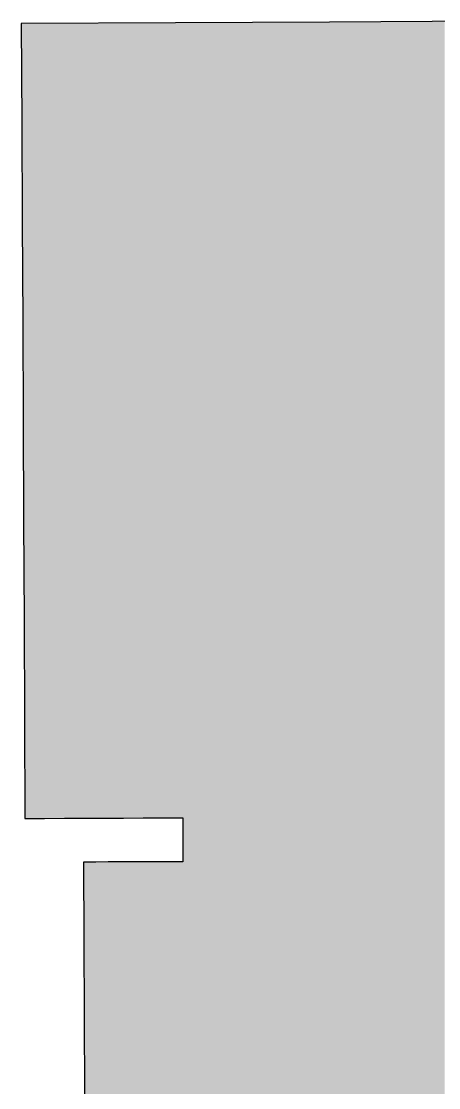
# Model space of a CAD drawing. Extents: x 4.5 to 35.8, y -15.7 to -10.4.
# Drawn here: x 15.126 to 16.374, y -13.656 to -10.467 of the extents above; entities that cross this region are included whole.
import ezdxf

# ---------------------------------------------------------------- set-up
doc = ezdxf.new("R2010")
doc.units = 0
doc.layers.add('LAYER_1', color=7, linetype='CONTINUOUS')

# ---------------------------------------------------------------- blocks, each defined once
blk = doc.blocks.new('*U5')
at = {"layer": 'LAYER_1', "color": 7}
for points in [[(15.1277, -10.7708), (15.1263, -10.4737), (15.1277, -10.4737)], [(15.1277, -10.7708), (15.1277, -10.4737), (15.129, -11.068)], [(15.129, -11.068), (15.1277, -10.4737), (15.129, -10.4737)], [(15.129, -11.068), (15.129, -10.4737), (15.1304, -11.3651)], [(15.1304, -11.3651), (15.129, -10.4737), (15.1304, -10.4737)], [(15.1304, -11.3651), (15.1304, -10.4737), (15.1317, -11.6623)], [(15.1317, -11.6623), (15.1304, -10.4737), (15.1317, -10.4737)], [(15.1317, -11.6623), (15.1317, -10.4737), (15.1331, -11.9594)], [(15.1331, -11.9594), (15.1317, -10.4737), (15.1331, -10.4737)], [(15.1331, -11.9594), (15.1331, -10.4737), (15.1344, -12.2565)], [(15.1344, -12.2565), (15.1331, -10.4737), (15.1344, -10.4737)], [(15.1357, -12.5537), (15.1344, -10.4737), (15.1357, -10.4736)], [(15.1344, -12.2565), (15.1344, -10.4737), (15.1357, -12.5537)], [(15.1357, -12.5537), (15.1357, -10.4736), (15.1371, -12.8508)], [(15.1371, -12.8508), (15.1357, -10.4736), (15.1371, -10.4736)], [(15.1371, -12.8508), (15.1371, -10.4736), (15.1461, -12.8508)], [(15.1461, -12.8508), (15.1371, -10.4736), (15.1461, -10.4736)], [(15.1461, -12.8508), (15.1461, -10.4736), (15.1464, -12.8508)], [(15.1464, -12.8508), (15.1461, -10.4736), (15.1464, -10.4736)], [(15.1464, -12.8508), (15.1464, -10.4736), (15.1467, -12.8508)], [(15.1467, -12.8508), (15.1464, -10.4736), (15.1467, -10.4736)], [(15.1467, -12.8508), (15.1467, -10.4736), (15.1469, -12.8508)], [(15.1469, -12.8508), (15.1467, -10.4736), (15.1469, -10.4736)], [(15.1469, -12.8508), (15.1469, -10.4736), (15.1472, -12.8508)], [(15.1472, -12.8508), (15.1469, -10.4736), (15.1472, -10.4736)], [(15.1472, -12.8508), (15.1472, -10.4736), (15.1475, -12.8508)], [(15.1475, -12.8508), (15.1472, -10.4736), (15.1475, -10.4736)], [(15.1475, -12.8508), (15.1475, -10.4736), (15.1478, -12.8508)], [(15.1478, -12.8508), (15.1475, -10.4736), (15.1478, -10.4736)], [(15.1478, -12.8508), (15.1478, -10.4736), (15.1481, -12.8508)], [(15.1481, -12.8508), (15.1478, -10.4736), (15.1481, -10.4736)], [(15.1481, -12.8508), (15.1481, -10.4736), (15.1485, -12.8508)], [(15.1485, -12.8508), (15.1481, -10.4736), (15.1485, -10.4736)], [(15.1485, -12.8508), (15.1485, -10.4736), (15.1495, -12.8508)], [(15.1495, -12.8508), (15.1485, -10.4736), (15.1495, -10.4736)], [(15.1495, -12.8508), (15.1495, -10.4736), (15.1496, -12.8508)], [(15.1496, -12.8508), (15.1495, -10.4736), (15.1496, -10.4736)], [(15.1496, -12.8508), (15.1496, -10.4736), (15.1496, -12.8508)], [(15.1496, -12.8508), (15.1496, -10.4736), (15.1496, -10.4736)], [(15.1496, -12.8508), (15.1496, -10.4736), (15.1497, -12.8508)], [(15.1497, -12.8508), (15.1496, -10.4736), (15.1497, -10.4736)], [(15.1497, -12.8508), (15.1497, -10.4736), (15.1497, -12.8508)], [(15.1497, -12.8508), (15.1497, -10.4736), (15.1497, -10.4736)], [(15.1497, -12.8508), (15.1497, -10.4736), (15.1498, -12.8508)], [(15.1498, -12.8508), (15.1497, -10.4736), (15.1498, -10.4736)], [(15.1498, -12.8508), (15.1498, -10.4736), (15.1499, -12.8508)], [(15.1499, -12.8508), (15.1498, -10.4736), (15.1499, -10.4736)], [(15.1499, -12.8508), (15.1499, -10.4736), (15.1499, -12.8508)], [(15.1499, -12.8508), (15.1499, -10.4736), (15.1499, -10.4736)], [(15.1499, -12.8508), (15.1499, -10.4736), (15.15, -12.8508)], [(15.15, -12.8508), (15.1499, -10.4736), (15.15, -10.4736)], [(15.15, -12.8508), (15.15, -10.4736), (15.1504, -12.8508)], [(15.1504, -12.8508), (15.15, -10.4736), (15.1504, -10.4736)], [(15.1504, -12.8508), (15.1504, -10.4736), (15.1514, -12.8507)], [(15.1514, -12.8507), (15.1504, -10.4736), (15.1514, -10.4736)], [(15.1514, -12.8507), (15.1514, -10.4736), (15.1517, -12.8507)], [(15.1517, -12.8507), (15.1514, -10.4736), (15.1517, -10.4736)], [(15.1517, -12.8507), (15.1517, -10.4736), (15.1532, -12.8507)], [(15.1532, -12.8507), (15.1517, -10.4736), (15.1532, -10.4736)], [(15.1532, -12.8507), (15.1532, -10.4736), (15.1538, -12.8507)], [(15.1538, -12.8507), (15.1532, -10.4736), (15.1538, -10.4736)], [(15.1538, -12.8507), (15.1538, -10.4736), (15.1551, -12.8507)], [(15.1551, -12.8507), (15.1538, -10.4736), (15.1551, -10.4736)], [(15.1551, -12.8507), (15.1551, -10.4736), (15.1567, -12.8507)], [(15.1567, -12.8507), (15.1551, -10.4736), (15.1567, -10.4736)], [(15.1567, -12.8507), (15.1567, -10.4736), (15.1569, -12.8507)], [(15.1569, -12.8507), (15.1567, -10.4736), (15.1569, -10.4736)], [(15.1587, -12.8507), (15.1569, -10.4736), (15.1587, -10.4735)], [(15.1569, -12.8507), (15.1569, -10.4736), (15.1587, -12.8507)], [(15.1587, -12.8507), (15.1587, -10.4735), (15.1604, -12.8507)], [(15.1604, -12.8507), (15.1587, -10.4735), (15.1604, -10.4735)], [(15.1604, -12.8507), (15.1604, -10.4735), (15.1606, -12.8507)], [(15.1606, -12.8507), (15.1604, -10.4735), (15.1606, -10.4735)], [(15.1606, -12.8507), (15.1606, -10.4735), (15.1624, -12.8507)], [(15.1624, -12.8507), (15.1606, -10.4735), (15.1624, -10.4735)], [(15.1624, -12.8507), (15.1624, -10.4735), (15.1643, -12.8507)], [(15.1643, -12.8507), (15.1624, -10.4735), (15.1643, -10.4735)], [(15.1643, -12.8507), (15.1643, -10.4735), (15.1648, -12.8507)], [(15.1648, -12.8507), (15.1643, -10.4735), (15.1648, -10.4735)], [(15.1648, -12.8507), (15.1648, -10.4735), (15.1679, -12.8507)], [(15.1679, -12.8507), (15.1648, -10.4735), (15.1679, -10.4735)], [(15.1679, -12.8507), (15.1679, -10.4735), (15.1701, -12.8507)], [(15.1701, -12.8507), (15.1679, -10.4735), (15.1701, -10.4735)], [(15.1701, -12.8507), (15.1701, -10.4735), (15.1761, -12.8506)], [(15.1761, -12.8506), (15.1701, -10.4735), (15.1761, -10.4735)], [(15.1897, -12.8506), (15.1761, -10.4735), (15.1897, -10.4734)], [(15.1761, -12.8506), (15.1761, -10.4735), (15.1897, -12.8506)], [(15.1897, -12.8506), (15.1897, -10.4734), (15.1952, -12.8506)], [(15.1952, -12.8506), (15.1897, -10.4734), (15.1952, -10.4734)], [(15.1952, -12.8506), (15.1952, -10.4734), (15.1961, -12.8506)], [(15.1961, -12.8506), (15.1952, -10.4734), (15.1961, -10.4734)], [(15.2092, -12.8505), (15.1961, -10.4734), (15.2092, -10.4733)], [(15.1961, -12.8506), (15.1961, -10.4734), (15.2092, -12.8505)], [(15.2092, -12.8505), (15.2092, -10.4733), (15.2115, -12.8505)], [(15.2115, -12.8505), (15.2092, -10.4733), (15.2115, -10.4733)], [(15.2333, -12.8504), (15.2115, -10.4733), (15.2333, -10.4732)], [(15.2115, -12.8505), (15.2115, -10.4733), (15.2333, -12.8504)], [(15.2333, -12.8504), (15.2333, -10.4732), (15.242, -12.8503)], [(15.242, -12.8503), (15.2333, -10.4732), (15.242, -10.4732)], [(15.2541, -12.8503), (15.242, -10.4732), (15.2541, -10.4731)], [(15.242, -12.8503), (15.242, -10.4732), (15.2541, -12.8503)], [(15.2541, -12.8503), (15.2541, -10.4731), (15.2551, -12.8503)], [(15.2551, -12.8503), (15.2541, -10.4731), (15.2551, -10.4731)], [(15.2551, -12.8503), (15.2551, -10.4731), (15.2551, -12.8503)], [(15.2551, -12.8503), (15.2551, -10.4731), (15.2551, -10.4731)], [(15.2551, -12.8503), (15.2551, -10.4731), (15.2594, -12.8503)], [(15.2594, -12.8503), (15.2551, -10.4731), (15.2594, -10.4731)], [(15.277, -12.8502), (15.2594, -10.4731), (15.277, -10.473)], [(15.2594, -12.8503), (15.2594, -10.4731), (15.277, -12.8502)], [(15.2888, -12.8501), (15.277, -10.473), (15.2888, -10.4729)], [(15.277, -12.8502), (15.277, -10.473), (15.2888, -12.8501)], [(15.2888, -12.8501), (15.2888, -10.4729), (15.2988, -12.8501)], [(15.2988, -12.8501), (15.2888, -10.4729), (15.2988, -10.4729)], [(15.2988, -12.8501), (15.2988, -10.4729), (15.299, -12.8501)], [(15.299, -12.8501), (15.2988, -10.4729), (15.299, -10.4729)], [(15.312, -12.85), (15.299, -10.4729), (15.312, -10.4728)], [(15.299, -12.8501), (15.299, -10.4729), (15.312, -12.85)], [(15.312, -12.85), (15.312, -10.4728), (15.3131, -12.85)], [(15.3131, -12.85), (15.312, -10.4728), (15.3131, -10.4728)], [(15.3131, -12.85), (15.3131, -10.4728), (15.314, -12.85)], [(15.314, -12.85), (15.3131, -10.4728), (15.314, -10.4728)], [(15.314, -12.85), (15.314, -10.4728), (15.3142, -12.85)], [(15.3142, -12.85), (15.314, -10.4728), (15.3142, -10.4728)], [(15.3142, -12.85), (15.3142, -10.4728), (15.3152, -12.85)], [(15.3152, -12.85), (15.3142, -10.4728), (15.3152, -10.4728)], [(15.3152, -12.85), (15.3152, -10.4728), (15.3163, -12.85)], [(15.3163, -12.85), (15.3152, -10.4728), (15.3163, -10.4728)], [(15.3163, -12.85), (15.3163, -10.4728), (15.3174, -12.85)], [(15.3174, -12.85), (15.3163, -10.4728), (15.3174, -10.4728)], [(15.3174, -12.85), (15.3174, -10.4728), (15.3184, -12.85)], [(15.3184, -12.85), (15.3174, -10.4728), (15.3184, -10.4728)], [(15.3184, -12.85), (15.3184, -10.4728), (15.3195, -12.85)], [(15.3195, -12.85), (15.3184, -10.4728), (15.3195, -10.4728)], [(15.3195, -12.85), (15.3195, -10.4728), (15.3206, -12.85)], [(15.3206, -12.85), (15.3195, -10.4728), (15.3206, -10.4728)], [(15.3356, -12.8499), (15.3206, -10.4728), (15.3356, -10.4727)], [(15.3206, -12.85), (15.3206, -10.4728), (15.3356, -12.8499)], [(15.3356, -12.8499), (15.3356, -10.4727), (15.3427, -12.8499)], [(15.3427, -12.8499), (15.3356, -10.4727), (15.3427, -10.4727)], [(15.3427, -12.8499), (15.3427, -10.4727), (15.3439, -12.8499)], [(15.3439, -12.8499), (15.3427, -10.4727), (15.3439, -10.4727)], [(15.3439, -12.8499), (15.3439, -10.4727), (15.3492, -12.8499)], [(15.3492, -12.8499), (15.3439, -10.4727), (15.3492, -10.4727)], [(15.373, -12.8498), (15.3492, -10.4727), (15.373, -10.4726)], [(15.3492, -12.8499), (15.3492, -10.4727), (15.373, -12.8498)], [(15.3824, -12.8498), (15.373, -10.4726), (15.3824, -10.4725)], [(15.373, -12.8498), (15.373, -10.4726), (15.3824, -12.8498)], [(15.3824, -12.8498), (15.3824, -10.4725), (15.3864, -12.8497)], [(15.3864, -12.8497), (15.3824, -10.4725), (15.3864, -10.4725)], [(15.3864, -12.8497), (15.3864, -10.4725), (15.3887, -12.8497)], [(15.3887, -12.8497), (15.3864, -10.4725), (15.3887, -10.4725)], [(15.4235, -12.8496), (15.3887, -10.4725), (15.4235, -10.4723)], [(15.3887, -12.8497), (15.3887, -10.4725), (15.4235, -12.8496)], [(15.4235, -12.8496), (15.4235, -10.4723), (15.4261, -12.8496)], [(15.4261, -12.8496), (15.4235, -10.4723), (15.4261, -10.4723)], [(15.4261, -12.8496), (15.4261, -10.4723), (15.4292, -12.8496)], [(15.4292, -12.8496), (15.4261, -10.4723), (15.4292, -10.4723)], [(15.4292, -12.8496), (15.4292, -10.4723), (15.432, -12.8495)], [(15.432, -12.8495), (15.4292, -10.4723), (15.432, -10.4723)], [(15.432, -12.8495), (15.432, -10.4723), (15.4336, -12.8495)], [(15.4336, -12.8495), (15.432, -10.4723), (15.4336, -10.4723)], [(15.4607, -12.8494), (15.4336, -10.4723), (15.4607, -10.4721)], [(15.4336, -12.8495), (15.4336, -10.4723), (15.4607, -12.8494)], [(15.4607, -12.8494), (15.4607, -10.4721), (15.476, -12.8493)], [(15.476, -12.8493), (15.4607, -10.4721), (15.476, -10.4721)], [(15.476, -12.8493), (15.476, -10.4721), (15.4785, -12.8493)], [(15.4785, -12.8493), (15.476, -10.4721), (15.4785, -10.4721)], [(15.491, -12.8493), (15.4785, -10.4721), (15.491, -10.472)], [(15.4785, -12.8493), (15.4785, -10.4721), (15.491, -12.8493)], [(15.491, -12.8493), (15.491, -10.472), (15.4979, -12.8493)], [(15.4979, -12.8493), (15.491, -10.472), (15.4979, -10.472)], [(15.5094, -12.8492), (15.4979, -10.472), (15.5094, -10.4719)], [(15.4979, -12.8493), (15.4979, -10.472), (15.5094, -12.8492)], [(15.5094, -12.8492), (15.5094, -10.4719), (15.5227, -12.8491)], [(15.5227, -12.8491), (15.5094, -10.4719), (15.5227, -10.4719)], [(15.5227, -12.8491), (15.5227, -10.4719), (15.5228, -12.8491)], [(15.5228, -12.8491), (15.5227, -10.4719), (15.5228, -10.4719)], [(15.5228, -12.8491), (15.5228, -10.4719), (15.5229, -12.8491)], [(15.5229, -12.8491), (15.5228, -10.4719), (15.5229, -10.4719)], [(15.5229, -12.8491), (15.5229, -10.4719), (15.523, -12.8491)], [(15.523, -12.8491), (15.5229, -10.4719), (15.523, -10.4719)], [(15.523, -12.8491), (15.523, -10.4719), (15.5231, -12.8491)], [(15.5231, -12.8491), (15.523, -10.4719), (15.5231, -10.4719)], [(15.5231, -12.8491), (15.5231, -10.4719), (15.5232, -12.8491)], [(15.5232, -12.8491), (15.5231, -10.4719), (15.5232, -10.4719)], [(15.5232, -12.8491), (15.5232, -10.4719), (15.5233, -12.8491)], [(15.5233, -12.8491), (15.5232, -10.4719), (15.5233, -10.4719)], [(15.5233, -12.8491), (15.5233, -10.4719), (15.5233, -12.8491)], [(15.5233, -12.8491), (15.5233, -10.4719), (15.5233, -10.4719)], [(15.5233, -12.8491), (15.5233, -10.4719), (15.5234, -12.8491)], [(15.5234, -12.8491), (15.5233, -10.4719), (15.5234, -10.4719)], [(15.535, -12.8491), (15.5234, -10.4719), (15.535, -10.4718)], [(15.5234, -12.8491), (15.5234, -10.4719), (15.535, -12.8491)], [(15.55, -12.849), (15.535, -10.4718), (15.55, -10.4717)], [(15.535, -12.8491), (15.535, -10.4718), (15.55, -12.849)], [(15.5722, -12.8489), (15.55, -10.4717), (15.5722, -10.4716)], [(15.55, -12.849), (15.55, -10.4717), (15.5722, -12.8489)], [(15.5722, -12.8489), (15.5722, -10.4716), (15.5872, -12.8489)], [(15.5872, -12.8489), (15.5722, -10.4716), (15.5872, -10.4716)], [(15.5927, -12.8489), (15.5872, -10.4716), (15.5927, -10.4715)], [(15.5872, -12.8489), (15.5872, -10.4716), (15.5927, -12.8489)], [(15.5927, -12.8489), (15.5927, -10.4715), (15.609, -12.8488)], [(15.609, -12.8488), (15.5927, -10.4715), (15.609, -10.4715)], [(15.609, -12.8488), (15.609, -10.4715), (15.609, -12.8652)], [(15.609, -12.8652), (15.609, -10.4715), (15.609, -10.4715)], [(15.609, -12.8652), (15.609, -10.4715), (15.6091, -12.8816)], [(15.6091, -12.8816), (15.609, -10.4715), (15.6091, -10.4715)], [(15.6091, -12.8816), (15.6091, -10.4715), (15.6091, -12.898)], [(15.6091, -12.898), (15.6091, -10.4715), (15.6091, -10.4715)], [(15.6091, -12.898), (15.6091, -10.4715), (15.6092, -12.9144)], [(15.6092, -12.9144), (15.6091, -10.4715), (15.6092, -10.4715)], [(15.6092, -12.9144), (15.6092, -10.4715), (15.6092, -12.9308)], [(15.6092, -12.9308), (15.6092, -10.4715), (15.6092, -10.4715)], [(15.6092, -12.9308), (15.6092, -10.4715), (15.6093, -12.9472)], [(15.6093, -12.9472), (15.6092, -10.4715), (15.6093, -10.4715)], [(15.6093, -12.9472), (15.6093, -10.4715), (15.6093, -12.9635)], [(15.6093, -12.9635), (15.6093, -10.4715), (15.6093, -10.4715)], [(15.6093, -12.9635), (15.6093, -10.4715), (15.6094, -12.98)], [(15.6094, -12.98), (15.6093, -10.4715), (15.6094, -10.4715)], [(15.676, -15.6997), (15.6094, -10.4715), (15.676, -10.4712)], [(15.6094, -15.7), (15.6094, -10.4715), (15.676, -15.6997)], [(15.7593, -15.6993), (15.676, -10.4712), (15.7593, -10.4708)], [(15.676, -15.6997), (15.676, -10.4712), (15.7593, -15.6993)], [(15.8423, -15.6989), (15.7593, -10.4708), (15.8423, -10.4704)], [(15.7593, -15.6993), (15.7593, -10.4708), (15.8423, -15.6989)], [(15.8423, -15.6187), (15.8423, -10.4704), (15.8424, -15.6187)], [(15.8424, -15.6187), (15.8423, -10.4704), (15.8424, -10.4704)], [(15.8424, -15.6187), (15.8424, -10.4704), (15.8424, -15.6187)], [(15.8424, -15.6187), (15.8424, -10.4704), (15.8424, -10.4704)], [(15.8424, -15.6187), (15.8424, -10.4704), (15.8424, -15.6187)], [(15.8424, -15.6187), (15.8424, -10.4704), (15.8424, -10.4704)], [(15.8424, -15.6187), (15.8424, -10.4704), (15.8425, -15.6187)], [(15.8425, -15.6187), (15.8424, -10.4704), (15.8425, -10.4704)], [(15.8425, -15.6187), (15.8425, -10.4704), (15.8425, -15.6187)], [(15.8425, -15.6187), (15.8425, -10.4704), (15.8425, -10.4704)], [(15.8425, -15.6187), (15.8425, -10.4704), (15.8426, -15.6187)], [(15.8426, -15.6187), (15.8425, -10.4704), (15.8426, -10.4704)], [(15.9228, -15.6184), (15.8426, -10.4704), (15.9228, -10.47)], [(15.8426, -15.6187), (15.8426, -10.4704), (15.8426, -15.6187)], [(15.8426, -15.6187), (15.8426, -10.4704), (15.8426, -10.4704)], [(15.8426, -15.6187), (15.8426, -10.4704), (15.8426, -15.6187)], [(15.8426, -15.6187), (15.8426, -10.4704), (15.8426, -10.4704)], [(15.8426, -15.6187), (15.8426, -10.4704), (15.9228, -15.6184)], [(15.9228, -14.2091), (15.9228, -10.47), (15.9228, -14.2091)], [(15.9228, -14.2091), (15.9228, -10.47), (15.9228, -10.47)], [(15.9228, -14.2091), (15.9228, -10.47), (15.9228, -14.2091)], [(15.9228, -14.2091), (15.9228, -10.47), (15.9228, -10.47)], [(15.9228, -14.2091), (15.9228, -10.47), (15.9229, -14.2091)], [(15.9229, -14.2091), (15.9228, -10.47), (15.9229, -10.47)], [(15.9229, -14.2091), (15.9229, -10.47), (15.9229, -14.2091)], [(15.9229, -14.2091), (15.9229, -10.47), (15.9229, -10.47)], [(15.9229, -14.2091), (15.9229, -10.47), (15.923, -14.2091)], [(15.923, -14.2091), (15.9229, -10.47), (15.923, -10.47)], [(15.923, -14.2091), (15.923, -10.47), (15.923, -14.2091)], [(15.923, -14.2091), (15.923, -10.47), (15.923, -10.47)], [(15.923, -14.2091), (15.923, -10.47), (15.923, -14.2091)], [(15.923, -14.2091), (15.923, -10.47), (15.923, -10.47)], [(15.923, -14.2091), (15.923, -10.47), (15.9231, -14.2091)], [(15.9231, -14.2091), (15.923, -10.47), (15.9231, -10.47)], [(15.9371, -14.209), (15.9231, -10.47), (15.9371, -10.4699)], [(15.9231, -14.2091), (15.9231, -10.47), (15.9371, -14.209)], [(16.0067, -14.2087), (15.9371, -10.4699), (16.0067, -10.4696)], [(15.9371, -14.209), (15.9371, -10.4699), (16.0067, -14.2087)], [(16.0067, -14.2087), (16.0067, -10.4696), (16.0071, -14.2087)], [(16.0071, -14.2087), (16.0067, -10.4696), (16.0071, -10.4696)], [(16.0319, -14.2086), (16.0071, -10.4696), (16.0319, -10.4695)], [(16.0071, -14.2087), (16.0071, -10.4696), (16.0319, -14.2086)], [(16.048, -14.2085), (16.0319, -10.4695), (16.048, -10.4694)], [(16.0319, -14.2086), (16.0319, -10.4695), (16.048, -14.2085)], [(16.0907, -14.2083), (16.048, -10.4694), (16.0907, -10.4692)], [(16.048, -14.2085), (16.048, -10.4694), (16.0907, -14.2083)], [(16.0907, -14.2083), (16.0907, -10.4692), (16.091, -14.2083)], [(16.091, -14.2083), (16.0907, -10.4692), (16.091, -10.4692)], [(16.1267, -14.2081), (16.091, -10.4692), (16.1267, -10.4691)], [(16.091, -14.2083), (16.091, -10.4692), (16.1267, -14.2081)], [(16.1747, -14.2079), (16.1267, -10.4691), (16.1747, -10.4688)], [(16.1267, -14.2081), (16.1267, -10.4691), (16.1747, -14.2079)], [(16.1747, -14.2079), (16.1747, -10.4688), (16.175, -14.2079)], [(16.175, -14.2079), (16.1747, -10.4688), (16.175, -10.4688)], [(16.2215, -14.2077), (16.175, -10.4688), (16.2215, -10.4686)], [(16.175, -14.2079), (16.175, -10.4688), (16.2215, -14.2077)], [(16.2586, -14.2075), (16.2215, -10.4686), (16.2586, -10.4685)], [(16.2215, -14.2077), (16.2215, -10.4686), (16.2586, -14.2075)], [(16.2586, -14.2075), (16.2586, -10.4685), (16.2589, -14.2075)], [(16.2589, -14.2075), (16.2586, -10.4685), (16.2589, -10.4685)], [(16.3164, -14.2073), (16.2589, -10.4685), (16.3164, -10.4682)], [(16.2589, -14.2075), (16.2589, -10.4685), (16.3164, -14.2073)], [(16.3426, -14.2071), (16.3164, -10.4682), (16.3426, -10.4681)], [(16.3164, -14.2073), (16.3164, -10.4682), (16.3426, -14.2071)], [(16.3426, -14.2071), (16.3426, -10.4681), (16.3429, -14.2071)], [(16.3429, -14.2071), (16.3426, -10.4681), (16.3429, -10.4681)], [(16.3922, -14.2069), (16.3429, -10.4681), (16.3922, -10.4678)], [(16.3429, -14.2071), (16.3429, -10.4681), (16.3922, -14.2069)], [(15.3131, -13.2121), (15.312, -12.9812), (15.3131, -12.9812)], [(15.3131, -13.2121), (15.3131, -12.9812), (15.314, -13.4153)], [(15.314, -13.4153), (15.3131, -12.9812), (15.314, -12.9812)], [(15.314, -13.4153), (15.314, -12.9812), (15.3142, -13.4431)], [(15.3142, -13.4431), (15.314, -12.9812), (15.3142, -12.9812)], [(15.3152, -13.674), (15.3142, -12.9812), (15.3152, -12.9811)], [(15.3142, -13.4431), (15.3142, -12.9812), (15.3152, -13.674)], [(15.3152, -13.674), (15.3152, -12.9811), (15.3163, -13.905)], [(15.3163, -13.905), (15.3152, -12.9811), (15.3163, -12.9811)], [(15.3163, -13.905), (15.3163, -12.9811), (15.3174, -14.1359)], [(15.3174, -14.1359), (15.3163, -12.9811), (15.3174, -12.9811)], [(15.3174, -14.1359), (15.3174, -12.9811), (15.3184, -14.3668)], [(15.3184, -14.3668), (15.3174, -12.9811), (15.3184, -12.9811)], [(15.3184, -14.3668), (15.3184, -12.9811), (15.3195, -14.5978)], [(15.3195, -14.5978), (15.3184, -12.9811), (15.3195, -12.9811)], [(15.3195, -14.5978), (15.3195, -12.9811), (15.3206, -14.8287)], [(15.3206, -14.8287), (15.3195, -12.9811), (15.3206, -12.9811)], [(15.3206, -15.3329), (15.3206, -12.9811), (15.3356, -15.3329)], [(15.3356, -15.3329), (15.3206, -12.9811), (15.3356, -12.9811)], [(15.3427, -15.3328), (15.3356, -12.9811), (15.3427, -12.981)], [(15.3356, -15.3329), (15.3356, -12.9811), (15.3427, -15.3328)], [(15.3427, -15.3328), (15.3427, -12.981), (15.3439, -15.3328)], [(15.3439, -15.3328), (15.3427, -12.981), (15.3439, -12.981)], [(15.3439, -15.3328), (15.3439, -12.981), (15.3492, -15.3328)], [(15.3492, -15.3328), (15.3439, -12.981), (15.3492, -12.981)], [(15.373, -15.3327), (15.3492, -12.981), (15.373, -12.9809)], [(15.3492, -15.3328), (15.3492, -12.981), (15.373, -15.3327)], [(15.373, -15.3327), (15.373, -12.9809), (15.3824, -15.3326)], [(15.3824, -15.3326), (15.373, -12.9809), (15.3824, -12.9809)], [(15.3824, -15.3326), (15.3824, -12.9809), (15.3864, -15.3326)], [(15.3864, -15.3326), (15.3824, -12.9809), (15.3864, -12.9809)], [(15.3864, -15.3326), (15.3864, -12.9809), (15.3887, -15.3326)], [(15.3887, -15.3326), (15.3864, -12.9809), (15.3887, -12.9809)], [(15.4235, -15.3324), (15.3887, -12.9809), (15.4235, -12.9807)], [(15.3887, -15.3326), (15.3887, -12.9809), (15.4235, -15.3324)], [(15.4235, -15.3324), (15.4235, -12.9807), (15.4261, -15.3324)], [(15.4261, -15.3324), (15.4235, -12.9807), (15.4261, -12.9807)], [(15.4261, -15.3324), (15.4261, -12.9807), (15.4292, -15.3324)], [(15.4292, -15.3324), (15.4261, -12.9807), (15.4292, -12.9807)], [(15.4292, -15.3324), (15.4292, -12.9807), (15.432, -15.3324)], [(15.432, -15.3324), (15.4292, -12.9807), (15.432, -12.9807)], [(15.432, -15.3324), (15.432, -12.9807), (15.4336, -15.3324)], [(15.4336, -15.3324), (15.432, -12.9807), (15.4336, -12.9807)], [(15.4607, -15.3322), (15.4336, -12.9807), (15.4607, -12.9806)], [(15.4336, -15.3324), (15.4336, -12.9807), (15.4607, -15.3322)], [(15.476, -15.3322), (15.4607, -12.9806), (15.476, -12.9805)], [(15.4607, -15.3322), (15.4607, -12.9806), (15.476, -15.3322)], [(15.476, -15.3322), (15.476, -12.9805), (15.4785, -15.3321)], [(15.4785, -15.3321), (15.476, -12.9805), (15.4785, -12.9805)], [(15.491, -15.3321), (15.4785, -12.9805), (15.491, -12.9804)], [(15.4785, -15.3321), (15.4785, -12.9805), (15.491, -15.3321)], [(15.491, -15.3321), (15.491, -12.9804), (15.4979, -15.332)], [(15.4979, -15.332), (15.491, -12.9804), (15.4979, -12.9804)], [(15.4979, -15.332), (15.4979, -12.9804), (15.5094, -15.332)], [(15.5094, -15.332), (15.4979, -12.9804), (15.5094, -12.9804)], [(15.5227, -15.3319), (15.5094, -12.9804), (15.5227, -12.9803)], [(15.5094, -15.332), (15.5094, -12.9804), (15.5227, -15.3319)], [(15.5227, -15.3319), (15.5227, -12.9803), (15.5228, -15.3484)], [(15.5228, -15.3484), (15.5227, -12.9803), (15.5228, -12.9803)], [(15.5228, -15.3484), (15.5228, -12.9803), (15.5229, -15.3648)], [(15.5229, -15.3648), (15.5228, -12.9803), (15.5229, -12.9803)], [(15.5229, -15.3648), (15.5229, -12.9803), (15.523, -15.3812)], [(15.523, -15.3812), (15.5229, -12.9803), (15.523, -12.9803)], [(15.523, -15.3812), (15.523, -12.9803), (15.5231, -15.3976)], [(15.5231, -15.3976), (15.523, -12.9803), (15.5231, -12.9803)], [(15.5231, -15.3976), (15.5231, -12.9803), (15.5232, -15.414)], [(15.5232, -15.414), (15.5231, -12.9803), (15.5232, -12.9803)], [(15.5232, -15.414), (15.5232, -12.9803), (15.5233, -15.4305)], [(15.5233, -15.4305), (15.5232, -12.9803), (15.5233, -12.9803)], [(15.5233, -15.4305), (15.5233, -12.9803), (15.5233, -15.4469)], [(15.5233, -15.4469), (15.5233, -12.9803), (15.5233, -12.9803)], [(15.5233, -15.4469), (15.5233, -12.9803), (15.5234, -15.4633)], [(15.5234, -15.4633), (15.5233, -12.9803), (15.5234, -12.9803)], [(15.5234, -15.7005), (15.5234, -12.9803), (15.535, -15.7004)], [(15.535, -15.7004), (15.5234, -12.9803), (15.535, -12.9803)], [(15.55, -15.7003), (15.535, -12.9803), (15.55, -12.9802)], [(15.535, -15.7004), (15.535, -12.9803), (15.55, -15.7003)], [(15.5722, -15.7002), (15.55, -12.9802), (15.5722, -12.9801)], [(15.55, -15.7003), (15.55, -12.9802), (15.5722, -15.7002)], [(15.5872, -15.7001), (15.5722, -12.9801), (15.5872, -12.98)], [(15.5722, -15.7002), (15.5722, -12.9801), (15.5872, -15.7001)], [(15.5872, -15.7001), (15.5872, -12.98), (15.5927, -15.7001)], [(15.5927, -15.7001), (15.5872, -12.98), (15.5927, -12.98)], [(15.5927, -15.7001), (15.5927, -12.98), (15.609, -15.7)], [(15.609, -15.7), (15.5927, -12.98), (15.609, -12.98)], [(15.609, -15.7), (15.609, -12.98), (15.609, -15.7)], [(15.609, -15.7), (15.609, -12.98), (15.609, -12.98)], [(15.609, -15.7), (15.609, -12.98), (15.6091, -15.7)], [(15.6091, -15.7), (15.609, -12.98), (15.6091, -12.98)], [(15.6091, -15.7), (15.6091, -12.98), (15.6091, -15.7)], [(15.6091, -15.7), (15.6091, -12.98), (15.6091, -12.98)], [(15.6091, -15.7), (15.6091, -12.98), (15.6092, -15.7)], [(15.6092, -15.7), (15.6091, -12.98), (15.6092, -12.98)], [(15.6092, -15.7), (15.6092, -12.98), (15.6092, -15.7)], [(15.6092, -15.7), (15.6092, -12.98), (15.6092, -12.98)], [(15.6092, -15.7), (15.6092, -12.98), (15.6093, -15.7)], [(15.6093, -15.7), (15.6092, -12.98), (15.6093, -12.98)], [(15.6093, -15.7), (15.6093, -12.98), (15.6093, -15.7)], [(15.6093, -15.7), (15.6093, -12.98), (15.6093, -12.98)], [(15.6093, -15.7), (15.6093, -12.98), (15.6094, -15.7)], [(15.6094, -15.7), (15.6093, -12.98), (15.6094, -12.98)]]:
    blk.add_solid(points, dxfattribs=at)
blk = doc.blocks.new('BLOCK_2')
at = {"layer": 'LAYER_1'}
blk.add_lwpolyline([(16.5089, -10.4673), (16.048, -10.4694), (15.5872, -10.4716), (15.1263, -10.4737), (15.1277, -10.7708), (15.129, -11.068), (15.1304, -11.3651), (15.1317, -11.6623), (15.1331, -11.9594), (15.1344, -12.2565), (15.1357, -12.5537), (15.1371, -12.8508), (15.1961, -12.8506), (15.2551, -12.8503), (15.314, -12.85), (15.373, -12.8498), (15.432, -12.8495), (15.491, -12.8493), (15.55, -12.849), (15.609, -12.8488), (15.609, -12.8652), (15.6091, -12.8816), (15.6091, -12.898), (15.6092, -12.9144), (15.6092, -12.9308), (15.6093, -12.9472), (15.6093, -12.9635), (15.6094, -12.98), (15.5722, -12.9801), (15.535, -12.9803), (15.4979, -12.9804), (15.4607, -12.9806), (15.4235, -12.9807), (15.3864, -12.9809), (15.3492, -12.981), (15.312, -12.9812), (15.3131, -13.2121), (15.3142, -13.4431), (15.3152, -13.674)], dxfattribs=at)
at = {"layer": 'LAYER_1', "color": 7}
blk.add_blockref('*U5', (0, 0), dxfattribs=at)

msp = doc.modelspace()

# ---------------------------------------------------------------- block references
at = {"layer": 'LAYER_1'}
msp.add_blockref('BLOCK_2', (0, 0), dxfattribs=at)

doc.saveas('drawing.dxf')
